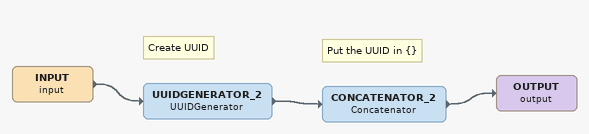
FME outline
INPUT (input)
    -> UUIDGENERATOR_2
Note: Create UUID
UUIDGENERATOR_2: UUIDGenerator
    -> CONCATENATOR_2
Note: Put the UUID in {}
CONCATENATOR_2: Concatenator
    -> OUTPUT (output)
OUTPUT (output)
